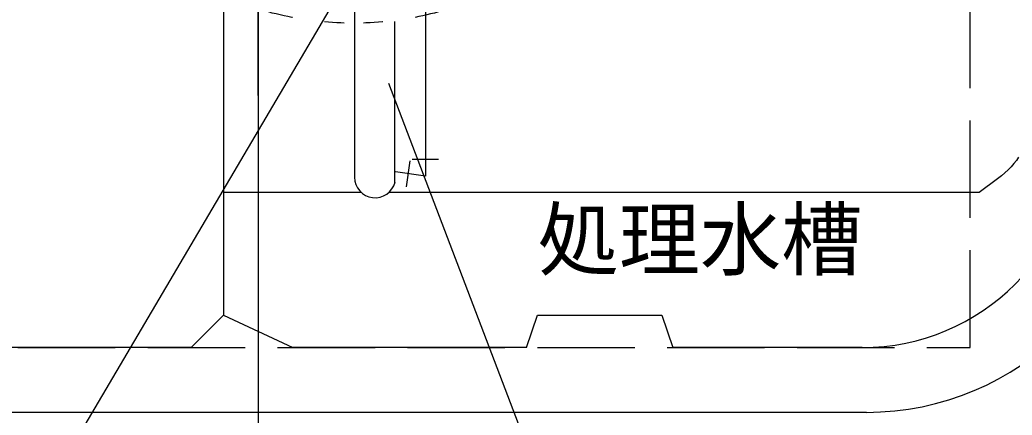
# Model space of a CAD drawing. Units: millimetres, scale not verified. Extents: x -9484 to 7834, y -6381 to 5697.
# Drawn here: x -4738 to -3822, y 172 to 538 of the extents above; entities that cross this region are included whole.
import ezdxf
from ezdxf.enums import TextEntityAlignment as Align

# ---------------------------------------------------------------- set-up
doc = ezdxf.new("R2010")
doc.units = ezdxf.units.MM
doc.header["$LTSCALE"] = 30
for name, pattern in [('CHAIN1', [8, 5, -1, 1, -1]), ('DASHED3', [4, 3, -1]), ('DOUBLE_CHAIN1', [8.8, 5, -1, 0.6, -0.6, 0.6, -1])]:
    doc.linetypes.add(name, pattern=pattern)
for name, color, linetype, lineweight in [('0-1_KIKI', 3, 'Continuous', 25), ('0-3_A-PIPE', 2, 'Continuous', 25), ('0-4_W-PIPE', 7, 'Continuous', 25)]:
    doc.layers.add(name, color=color, linetype=linetype, lineweight=lineweight)
doc.styles.add('MS Gothic', font='')
doc.styles.get('MS Gothic').set_extended_font_data('MS Gothic')

msp = doc.modelspace()

# ---------------------------------------------------------------- linework, layer by layer
at = {"layer": '0-1_KIKI'}
for p, q in [((-4550.23, 1404.94), (-4550.23, 264.94)), ((-4518.23, 468.1), (-4518.23, 631.09)), ((-4429.23, 555.25), (-4429.23, 392.43)), ((-4391.84, 387.66), (-4391.84, 536.63)), ((-4381.12, 383.46), (-4377.71, 407.76)), ((-4376.04, 409.22), (-4351.5, 409.22)), ((-4423.07, 378.44), (-4550.23, 378.44)), ((-3852.05, 378.44), (-4397.39, 378.44)), ((-4580.23, 234.94), (-4550.23, 264.94)), ((-4550.23, 264.94), (-4486.23, 234.94)), ((-4270.23, 234.94), (-4260.23, 264.94)), ((-4260.23, 264.94), (-4145.23, 264.94)), ((-4145.23, 264.94), (-4135.23, 234.94)), ((-4580.23, 234.94), (-4885.23, 234.94)), ((-4270.23, 234.94), (-4486.23, 234.94)), ((-3960.23, 234.94), (-4135.23, 234.94)), ((-3956.23, 174.94), (-5964.23, 174.94))]:
    msp.add_line(p, q, dxfattribs=at)
at = {"layer": '0-1_KIKI', "color": 4}
for p, q in [((-4736.41, 64.46), (-4410.3, 618.65)), ((-4238.86, 62.28), (-4397.4, 479.14))]:
    msp.add_line(p, q, dxfattribs=at)
at = {"layer": '0-1_KIKI', "linetype": 'CHAIN1'}
msp.add_line((-4518.23, 603.34), (-4518.23, 458.54), dxfattribs=at)
at = {"layer": '0-1_KIKI'}
for points in [[(-4363.73, 570.59), (-4363.73, 393.42), (-4391.43, 397.33)], [(-3815.59, 411.07), (-3817.59, 408.04), (-3819.86, 405.05), (-3822.41, 402.11), (-3825.21, 399.22), (-3828.23, 396.38), (-3831.51, 393.6), (-3835.04, 390.89), (-3852.05, 378.44)]]:
    msp.add_lwpolyline(points, dxfattribs=at)
at = {"layer": '0-1_KIKI', "linetype": 'DOUBLE_CHAIN1'}
msp.add_circle((-4430.23, 834.94), 300, dxfattribs=at)
at = {"layer": '0-1_KIKI'}
for centre, radius, start, end in [((-3960.23, 434.94), 200, 270, 0), ((-3956.23, 430.94), 256, 270, 0), ((-4410.23, 392.45), 19, 180.07113, 346.21522)]:
    msp.add_arc(centre, radius, start, end, dxfattribs=at)
at = {"layer": '0-3_A-PIPE', "linetype": 'DASHED3'}
msp.add_lwpolyline([(-6060.23, 234.94), (-3860.23, 234.94), (-3860.23, 1434.94)], dxfattribs=at)
at = {"layer": '0-4_W-PIPE', "color": 6}
msp.add_line((-4518.23, 468.1), (-4518.23, 106.29), dxfattribs=at)

# ---------------------------------------------------------------- texts
at = {"layer": '0-1_KIKI', "color": 4, "style": 'MS Gothic'}
msp.add_text('処理水槽', height=54.99, dxfattribs=at).set_placement((-4259.97, 291.03), align=Align.BOTTOM_LEFT)

doc.saveas('drawing.dxf')
